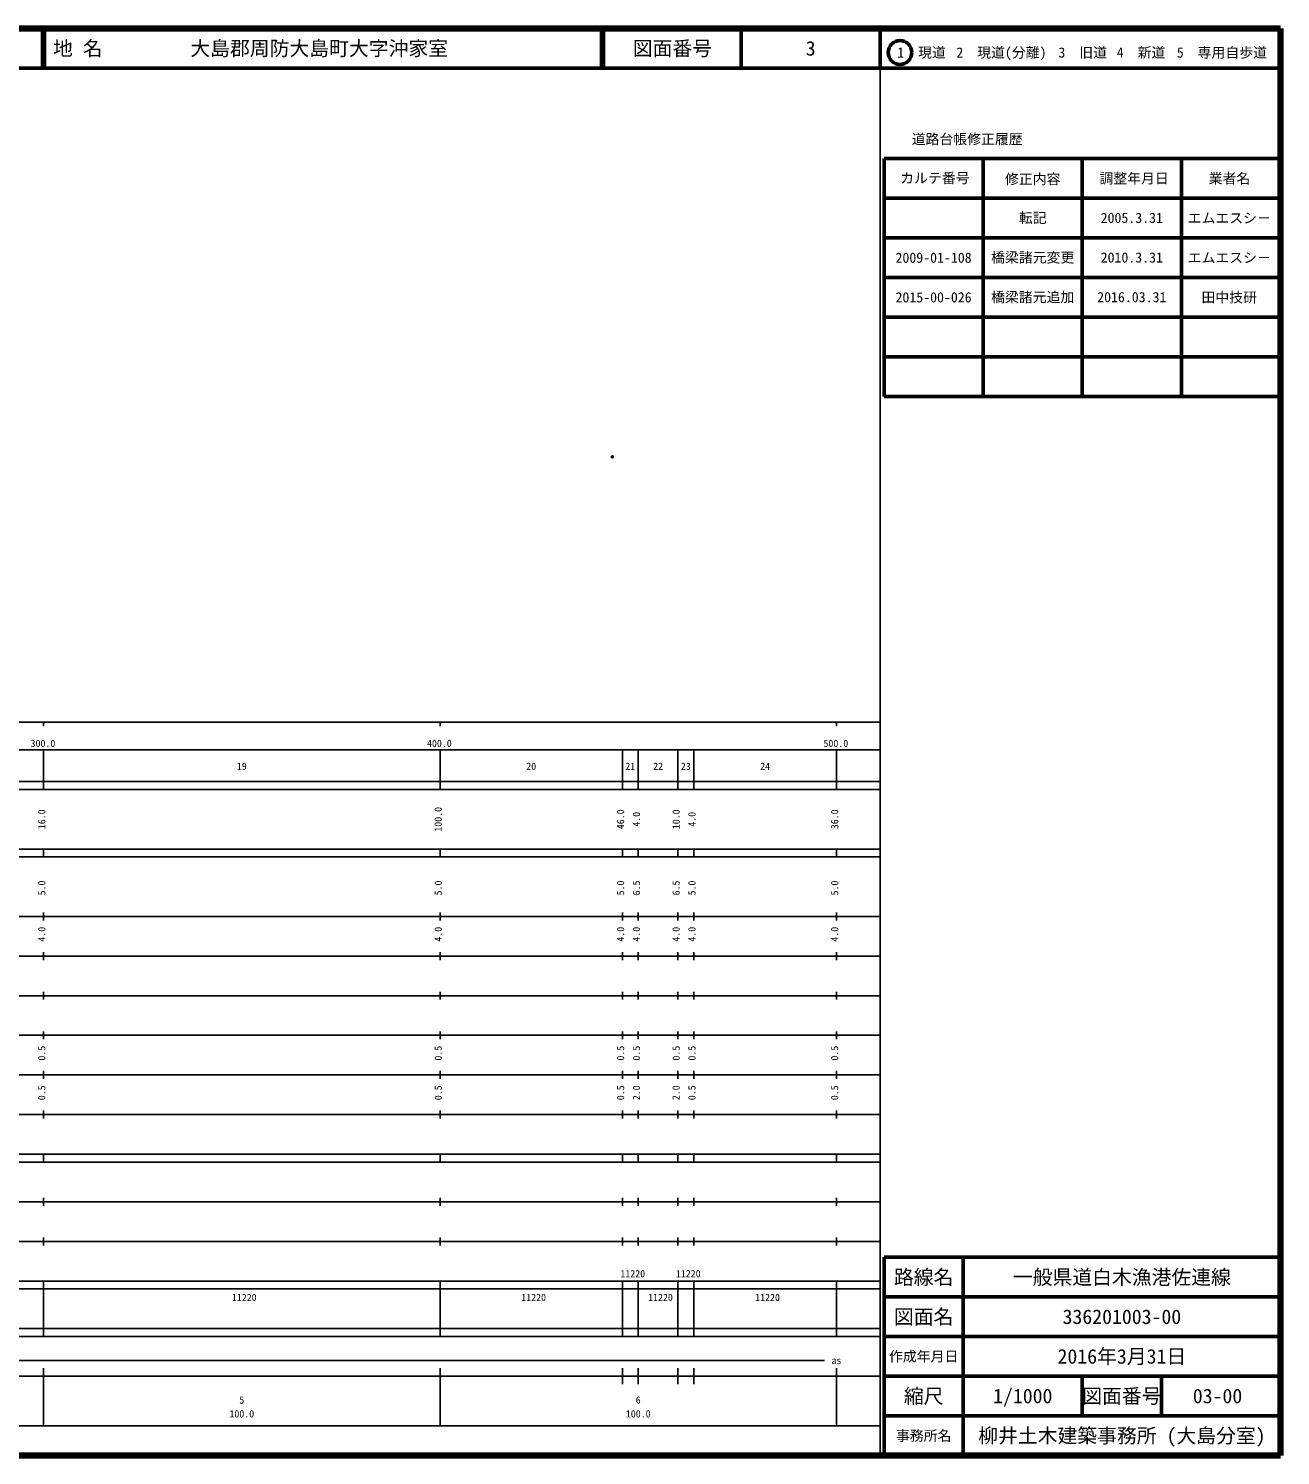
# Model space of a CAD drawing. Units: millimetres on the paper. Extents: x 40 to 680, y 20 to 380.
# Drawn here: x 364.2 to 680, y 20 to 380 of the extents above; entities that cross this region are included whole.
import ezdxf
from ezdxf.enums import TextEntityAlignment as Align

# ---------------------------------------------------------------- set-up
doc = ezdxf.new("R2010")
doc.units = ezdxf.units.MM
doc.header["$PDMODE"] = 32
doc.header["$PDSIZE"] = 0.5
doc.layers.add('M-OTRS', color=6, linetype='Continuous')
doc.layers.add('M-TTL-TXT', color=7, linetype='Continuous')
for name, color, linetype, lineweight in [('M-TTL', 2, 'Continuous', 140), ('M-TTL-BAND', 7, 'Continuous', 25), ('M-TTL-FRAM', 2, 'Continuous', 50), ('M-TTL-LINE', 7, 'Continuous', 50)]:
    doc.layers.add(name, color=color, linetype=linetype, lineweight=lineweight)
doc.styles.add('ＭＳ ゴシック', font='')
doc.styles.get('ＭＳ ゴシック').set_extended_font_data('MS Gothic')

msp = doc.modelspace()

# ---------------------------------------------------------------- linework, layer by layer
at = {"layer": 'M-OTRS'}
msp.add_point((511.471, 271.929), dxfattribs=at)
at = {"layer": 'M-TTL'}
for p, q in [((680, 380), (40, 380)), ((680, 20), (680, 380)), ((40, 20), (680, 20))]:
    msp.add_line(p, q, dxfattribs=at)
at = {"layer": 'M-TTL-BAND'}
for p, q in [((579, 20), (579, 370)), ((40, 205), (579, 205)), ((368, 205), (368, 204)), ((468, 205), (468, 204)), ((568, 205), (568, 204)), ((68, 198), (579, 198)), ((368, 188), (368, 198)), ((468, 188), (468, 198)), ((514, 188), (514, 198)), ((518, 188), (518, 198)), ((528, 188), (528, 198)), ((532, 188), (532, 198)), ((568, 188), (568, 198)), ((40, 190), (579, 190)), ((40, 188), (579, 188)), ((40, 173), (579, 173)), ((368, 171), (368, 173)), ((468, 171), (468, 173)), ((514, 171), (514, 173)), ((518, 171), (518, 173)), ((528, 171), (528, 173)), ((532, 171), (532, 173)), ((568, 171), (568, 173)), ((40, 171), (579, 171)), ((40, 156), (579, 156)), ((368, 155), (368, 157)), ((468, 155), (468, 157)), ((514, 155), (514, 157)), ((518, 155), (518, 157)), ((528, 155), (528, 157)), ((532, 155), (532, 157)), ((568, 155), (568, 157)), ((46, 146), (579, 146)), ((368, 145), (368, 147)), ((468, 145), (468, 147)), ((514, 145), (514, 147)), ((518, 145), (518, 147)), ((528, 145), (528, 147)), ((532, 145), (532, 147)), ((568, 145), (568, 147)), ((368, 135), (368, 137)), ((468, 135), (468, 137)), ((514, 135), (514, 137)), ((518, 135), (518, 137)), ((528, 135), (528, 137)), ((532, 135), (532, 137)), ((568, 135), (568, 137)), ((52, 136), (579, 136)), ((46, 126), (579, 126)), ((368, 125), (368, 127)), ((468, 125), (468, 127)), ((514, 125), (514, 127)), ((518, 125), (518, 127)), ((528, 125), (528, 127)), ((532, 125), (532, 127)), ((568, 125), (568, 127)), ((52, 116), (579, 116)), ((368, 115), (368, 117)), ((468, 115), (468, 117)), ((514, 115), (514, 117)), ((518, 115), (518, 117)), ((528, 115), (528, 117)), ((532, 115), (532, 117)), ((568, 115), (568, 117)), ((46, 106), (579, 106)), ((368, 105), (368, 107)), ((468, 105), (468, 107)), ((514, 105), (514, 107)), ((518, 105), (518, 107)), ((528, 105), (528, 107)), ((532, 105), (532, 107)), ((568, 105), (568, 107)), ((40, 96), (579, 96)), ((40, 94), (579, 94)), ((368, 94), (368, 96)), ((468, 94), (468, 96)), ((514, 94), (514, 96)), ((518, 94), (518, 96)), ((528, 94), (528, 96)), ((532, 94), (532, 96)), ((568, 94), (568, 96)), ((49, 84), (579, 84)), ((368, 83), (368, 85)), ((468, 83), (468, 85)), ((514, 83), (514, 85)), ((518, 83), (518, 85)), ((528, 83), (528, 85)), ((532, 83), (532, 85)), ((568, 83), (568, 85)), ((40, 74), (579, 74)), ((368, 73), (368, 75)), ((468, 73), (468, 75)), ((514, 73), (514, 75)), ((518, 73), (518, 75)), ((528, 73), (528, 75)), ((532, 73), (532, 75)), ((568, 73), (568, 75)), ((40, 64), (579, 64)), ((40, 62), (579, 62)), ((368, 62), (368, 64)), ((368, 52), (368, 62)), ((368, 52), (368, 62)), ((468, 62), (468, 64)), ((468, 52), (468, 62)), ((468, 52), (468, 62)), ((514, 62), (514, 64)), ((514, 52), (514, 62)), ((514, 52), (514, 62)), ((518, 62), (518, 64)), ((518, 52), (518, 62)), ((518, 52), (518, 62)), ((528, 62), (528, 64)), ((528, 52), (528, 62)), ((528, 52), (528, 62)), ((532, 62), (532, 64)), ((532, 52), (532, 62)), ((532, 52), (532, 62)), ((568, 62), (568, 64)), ((568, 52), (568, 62)), ((40, 52), (579, 52)), ((368, 50), (368, 52)), ((468, 50), (468, 52)), ((514, 50), (514, 52)), ((518, 50), (518, 52)), ((528, 50), (528, 52)), ((532, 50), (532, 52)), ((568, 50), (568, 52)), ((40, 50), (579, 50)), ((71, 44), (565, 44)), ((40, 40), (579, 40)), ((368, 27.5), (368, 42)), ((468, 27.5), (468, 42)), ((514, 38), (514, 42)), ((518, 38), (518, 42)), ((528, 38), (528, 42)), ((532, 38), (532, 42)), ((568, 27.5), (568, 42)), ((68, 27.5), (579, 27.5))]:
    msp.add_line(p, q, dxfattribs=at)
at = {"layer": 'M-TTL-FRAM'}
for p, q in [((580, 347.197), (580, 287.197)), ((580, 347.197), (680, 347.197)), ((580, 287.197), (680, 287.197)), ((680, 70), (580, 70)), ((580, 70), (580, 20))]:
    msp.add_line(p, q, dxfattribs=at)
at = {"layer": 'M-TTL-LINE'}
for p, q in [((367.75, 380), (367.75, 370)), ((368.25, 380), (368.25, 370)), ((508.747, 380), (508.747, 370)), ((509.247, 380), (509.247, 370)), ((543.997, 380), (543.997, 370)), ((579, 380), (579, 370)), ((40, 370), (680, 370)), ((605, 347.197), (605, 287.197)), ((630, 347.197), (630, 287.197)), ((655, 347.197), (655, 287.197)), ((580, 337.197), (680, 337.197)), ((580, 327.197), (680, 327.197)), ((580, 317.197), (680, 317.197)), ((580, 307.197), (680, 307.197)), ((580, 297.197), (680, 297.197)), ((600, 70), (600, 20)), ((680, 60), (580, 60)), ((680, 50), (580, 50)), ((680, 40), (580, 40)), ((630, 40), (630, 30)), ((650, 40), (650, 30)), ((680, 30), (580, 30))]:
    msp.add_line(p, q, dxfattribs=at)
msp.add_circle((584.031, 373.958), 3, dxfattribs=at)

# ---------------------------------------------------------------- texts
at = {"layer": 'M-TTL-BAND', "style": 'ＭＳ ゴシック'}
for s, p in [('300.0', (367.844, 198.195)), ('400.0', (467.844, 198.195)), ('500.0', (567.844, 198.195)), ('19', (418, 192.405)), ('20', (491, 192.405)), ('21', (516, 192.405)), ('22', (523, 192.405)), ('23', (530, 192.405)), ('24', (550, 192.405)), ('as', (568, 42.5)), ('5', (418, 32.523)), ('6', (518, 32.523)), ('100.0', (418, 29.033)), ('100.0', (518, 29.033))]:
    msp.add_text(s, height=1.833, dxfattribs=at).set_placement(p, align=Align.BOTTOM_CENTER)
for s, p in [('16.0', (369, 180.5)), ('100.0', (469, 180.5)), ('46.0', (515, 180.5)), ('4.0', (519, 180.5)), ('10.0', (529, 180.5)), ('4.0', (533, 180.5)), ('36.0', (569, 180.5)), ('5.0', (369, 163.174)), ('5.0', (469, 163.174)), ('5.0', (515, 163.174)), ('6.5', (519, 163.174)), ('6.5', (529, 163.174)), ('5.0', (533, 163.174)), ('5.0', (569, 163.174)), ('4.0', (369, 151.5)), ('4.0', (469, 151.5)), ('4.0', (515, 151.5)), ('4.0', (519, 151.5)), ('4.0', (529, 151.5)), ('4.0', (533, 151.5)), ('4.0', (569, 151.5)), ('0.5', (369, 121.5)), ('0.5', (469, 121.5)), ('0.5', (515, 121.5)), ('0.5', (519, 121.5)), ('0.5', (529, 121.5)), ('0.5', (533, 121.5)), ('0.5', (569, 121.5)), ('0.5', (369, 111.5)), ('0.5', (469, 111.5)), ('0.5', (515, 111.5)), ('2.0', (519, 111.5)), ('2.0', (529, 111.5)), ('0.5', (533, 111.5)), ('0.5', (569, 111.5))]:
    msp.add_text(s, height=1.833, rotation=90, dxfattribs=at).set_placement(p, align=Align.BOTTOM_CENTER)
for p in [(513.5, 64.405), (527.5, 64.405), (415.5, 58.405), (488.5, 58.405), (520.5, 58.405), (547.5, 58.405)]:
    msp.add_text('11220', height=1.833, dxfattribs=at).set_placement(p, align=Align.BOTTOM_LEFT)
at = {"layer": 'M-TTL-TXT', "style": 'ＭＳ ゴシック'}
for s, p in [('地 名', (370.38, 375)), ('大島郡周防大島町大字沖家室', (405.024, 375))]:
    msp.add_text(s, height=3.666, dxfattribs=at).set_placement(p, align=Align.MIDDLE_LEFT)
for s, height, p in [('図面番号', 3.666, (526.622, 375)), ('3', 3.666, (561.497, 375)), ('1\u3000現道', 2.566, (589.448, 373.958)), ('2\u3000現道(分離)', 2.566, (609.619, 373.958)), ('3\u3000旧道', 2.566, (630.121, 373.958)), ('4\u3000新道', 2.566, (644.824, 373.958)), ('5\u3000専用自歩道', 2.566, (665.228, 373.958)), ('道路台帳修正履歴', 2.566, (600.968, 352.113)), ('カルテ番号', 2.566, (592.839, 342.277)), ('修正内容', 2.566, (617.509, 342.023)), ('調整年月日', 2.566, (643.089, 342.197)), ('業者名', 2.566, (667.134, 342.197)), ('転記', 2.566, (617.5, 332.245)), ('2005.3.31', 2.566, (642.5, 332.245)), ('エムエスシ－', 2.566, (667.077, 332.189)), ('2009-01-108', 2.566, (592.5, 322.189)), ('橋梁諸元変更', 2.566, (617.5, 322.245)), ('2010.3.31', 2.566, (642.5, 322.245)), ('エムエスシ－', 2.566, (667.077, 322.189)), ('2015-00-026', 2.566, (592.5, 312.189)), ('橋梁諸元追加', 2.566, (617.5, 312.245)), ('2016.03.31', 2.566, (642.5, 312.245)), ('田中技研', 2.566, (667.077, 312.189)), ('路線名', 3.666, (590, 65)), ('路線名', 3.666, (590, 65)), ('一般県道白木漁港佐連線', 3.666, (640, 65)), ('図面名', 3.666, (590, 55)), ('図面名', 3.666, (590, 55)), ('336201003-00', 3.666, (640, 55)), ('2016年3月31日', 3.666, (640, 45)), ('作成年月日', 2.566, (590, 45)), ('作成年月日', 2.566, (590, 45)), ('縮尺', 3.666, (590, 35)), ('縮尺', 3.666, (590, 35)), ('1/1000', 3.666, (615, 35)), ('図面番号', 3.666, (640, 35)), ('図面番号', 3.666, (640, 35)), ('03-00', 3.666, (664.125, 35)), ('事務所名', 2.566, (590, 25)), ('事務所名', 2.566, (590, 25)), ('柳井土木建築事務所 (大島分室)', 3.666, (640, 25))]:
    msp.add_text(s, height=height, dxfattribs=at).set_placement(p, align=Align.MIDDLE_CENTER)

doc.saveas('drawing.dxf')
